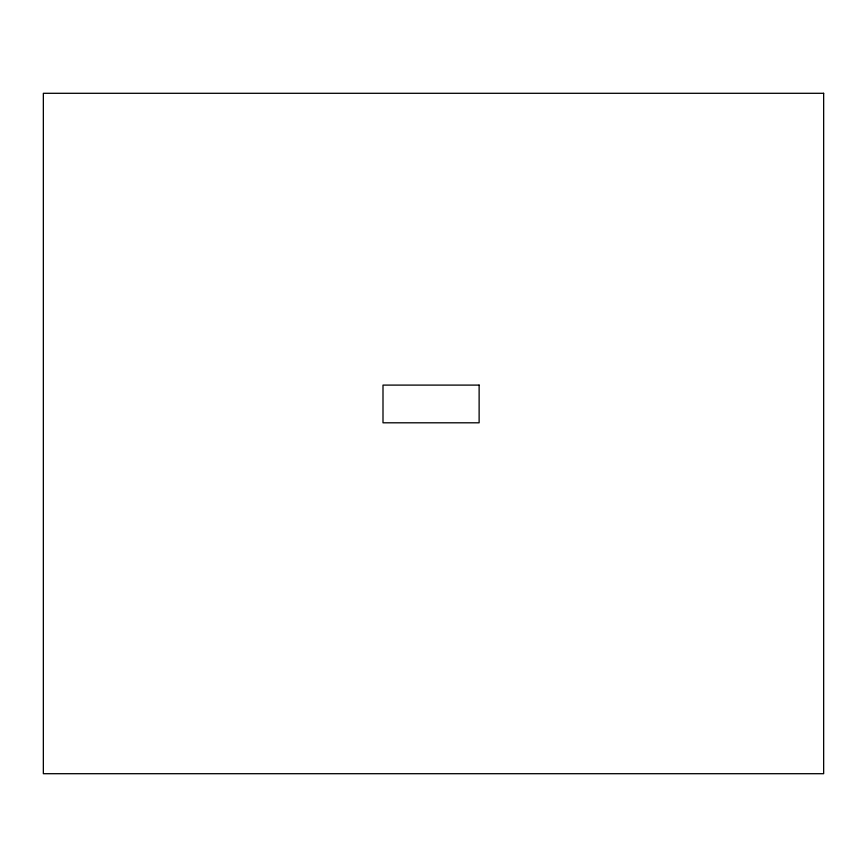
<?xml version="1.0" encoding="UTF-8"?>
<svg xmlns="http://www.w3.org/2000/svg" width="867" height="867" viewBox="0 0 867 867"><rect width="100%" height="100%" fill="white"/><g stroke="black" fill="none" stroke-linecap="round" stroke-linejoin="round"><path stroke-width="1.3" d="M823.65 93.3L43.35 93.3L43.35 773.7L823.65 773.7L823.65 93.3M479.126 385.1L382.997 385.1L382.997 422.803L479.126 422.803L479.126 385.1"/></g></svg>
